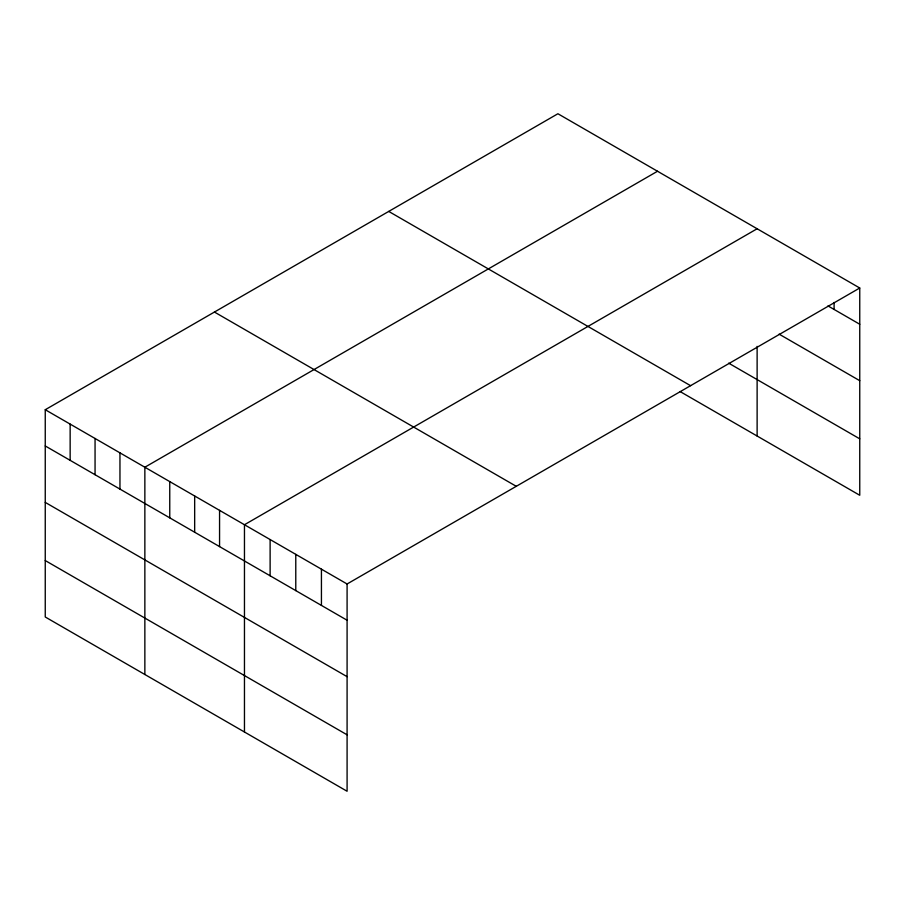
<?xml version="1.0" encoding="UTF-8"?>
<svg xmlns="http://www.w3.org/2000/svg" width="905" height="905" viewBox="0 0 905 905"><rect width="100%" height="100%" fill="white"/><g stroke="black" fill="none" stroke-linecap="round" stroke-linejoin="round"><path stroke-width="1.36" d="M859.75 288.005L347.09 583.985L347.09 791.253L45.25 616.995L45.25 409.727L557.91 113.747L859.75 288.005L859.75 495.273L680.051 391.526M657.516 171.249L144.857 467.229L144.857 674.497M757.123 228.761L244.463 524.742L244.463 732.009M827.985 305.913L859.75 324.25M779.115 334.137L859.75 380.688M728.661 363.154L859.75 438.835M388.731 211.419L690.572 385.677M214.428 312.044L516.269 486.313M45.25 409.727L347.09 583.985M45.25 445.961L347.09 620.23M45.25 502.399L347.09 676.668M45.25 560.557L347.09 734.815M834.093 302.474L834.093 309.442M757.123 346.366L757.123 436.029M321.433 569.177L321.433 605.422M295.777 554.369L295.777 590.603M270.12 539.55L270.12 575.795M219.564 510.363L219.564 546.609M194.666 495.985L194.666 532.231M169.755 481.607L169.755 517.852M119.958 452.851L119.958 489.096M95.059 438.473L95.059 474.718M70.149 424.094L70.149 460.34"/></g></svg>
